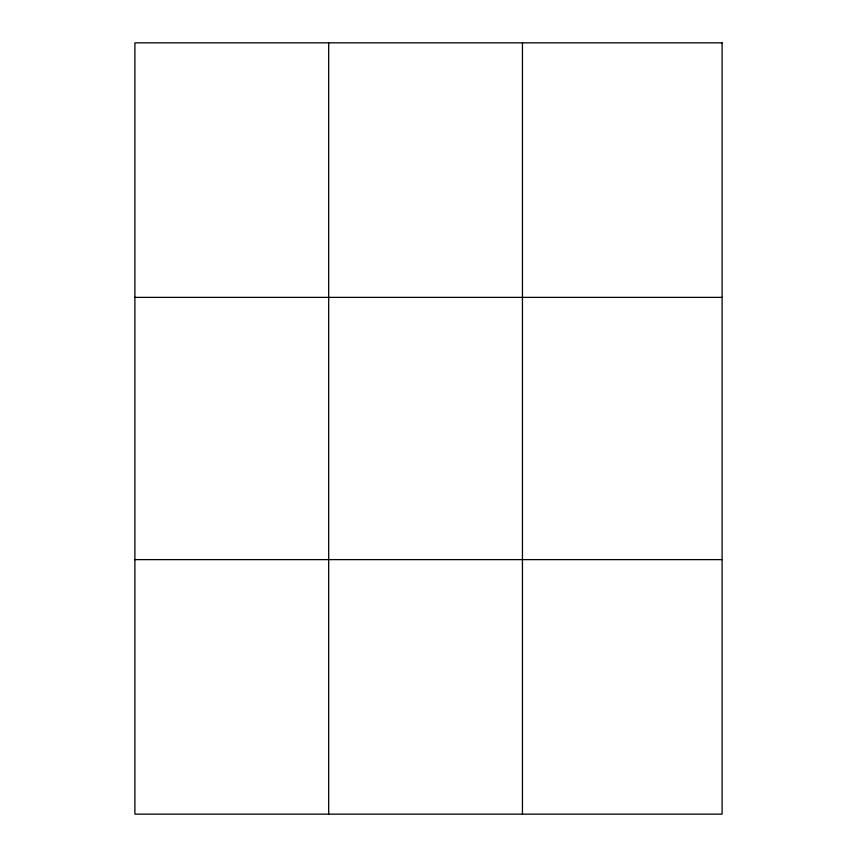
<?xml version="1.0" encoding="UTF-8"?>
<svg xmlns="http://www.w3.org/2000/svg" width="857" height="857" viewBox="0 0 857 857"><rect width="100%" height="100%" fill="white"/><g stroke="black" fill="none" stroke-linecap="round" stroke-linejoin="round"><path stroke-width="1.29" d="M328.681 814.15L328.681 42.85M522.449 814.15L522.449 42.85M134.903 297.379L722.097 297.379M134.903 559.621L722.097 559.621M722.097 42.85L722.097 814.15L134.903 814.15L134.903 42.85L722.097 42.85"/></g></svg>
